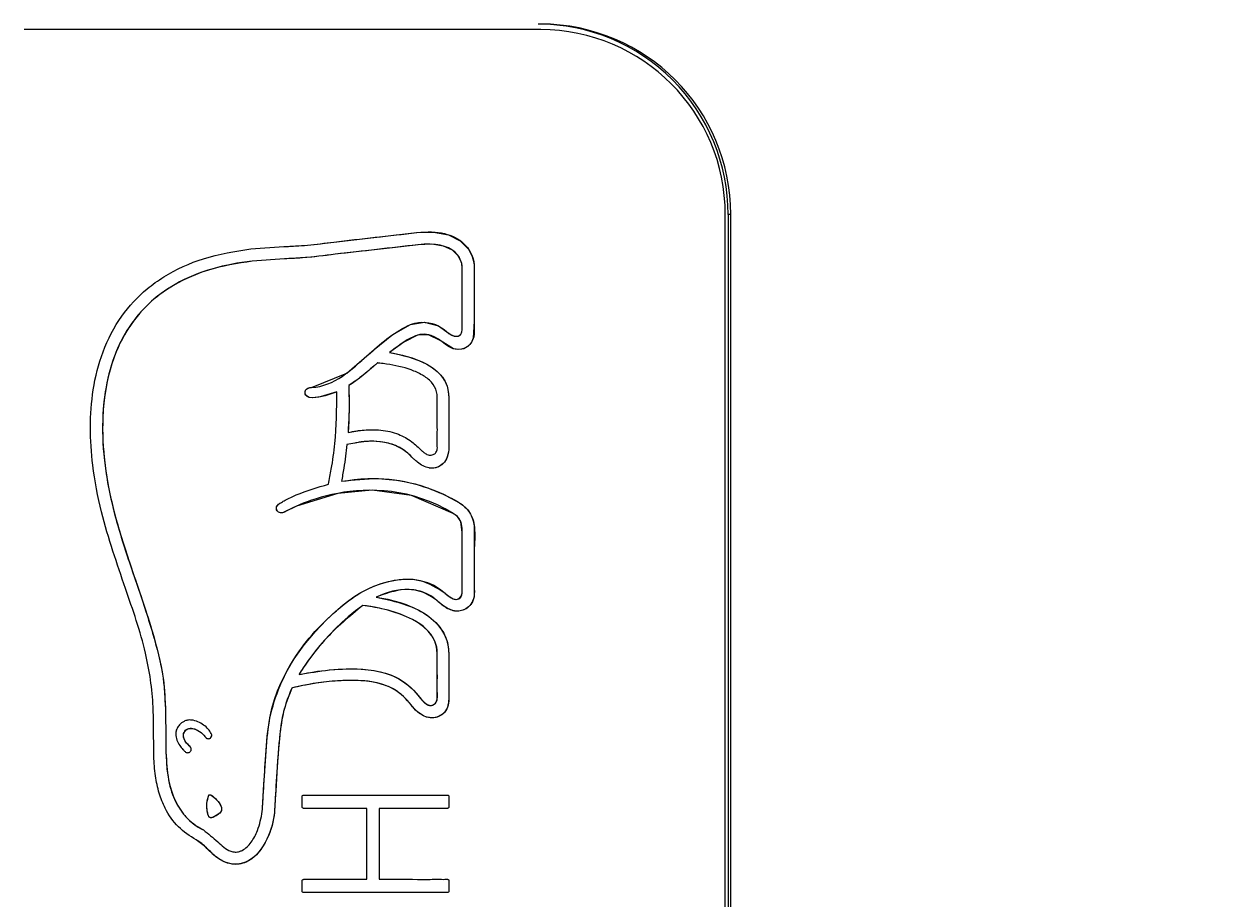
# Model space of a CAD drawing. Extents: x 1268 to 7307, y -579 to 1973.
# Drawn here: x 1593.89 to 1626.42, y 1206.92 to 1230.58 of the extents above; entities that cross this region are included whole.
import ezdxf

# ---------------------------------------------------------------- set-up
doc = ezdxf.new("R2010")
doc.units = 0
doc.header["$LTSCALE"] = 20
doc.header["$MEASUREMENT"] = 0
doc.layers.get('0').update_dxf_attribs({"linetype": 'CONTINUOUS'})
doc.layers.get('DEFPOINTS').update_dxf_attribs({"linetype": 'CONTINUOUS'})
doc.styles.get("Standard").update_dxf_attribs({"font": 'NanumGothic.ttf'})
doc.dimstyles.get("Standard").update_dxf_attribs({"dimtxt": 2.7, "dimasz": 2.5, "dimexe": 1.5, "dimexo": 1.5, "dimgap": 1.5, "dimtad": 1, "dimdec": 0, "dimlfac": 10, "dimzin": 0, "dimdsep": 46, "dimtxsty": 'Standard', "dimcen": 0, "dimclrt": 2, "dimadec": 0, "dimazin": 0, "dimtfac": 1, "dimtdec": 0, "dimtmove": 0, "dimatfit": 3, "dimfxl": 0, "dimtolj": 1, "dimtzin": 0, "dimarcsym": 0})

# ---------------------------------------------------------------- blocks, each defined once
blk = doc.blocks.new('*D41')
at = {"color": 3, "lineweight": -2}
for p, q in [((1427.538, 1193.97), (1427.538, 1524.3)), ((2086.399, 1194.426), (2086.399, 1524.3)), ((1447.538, 1519.3), (2066.399, 1519.3))]:
    blk.add_line(p, q, dxfattribs=at)
at = {"color": 3}
for points in [[(1447.538, 1522.634), (1447.538, 1515.967), (1427.538, 1519.3)], [(2066.399, 1522.634), (2066.399, 1515.967), (2086.399, 1519.3)]]:
    blk.add_solid(points, dxfattribs=at)
at = {"layer": 'DEFPOINTS', "color": 0}
for p in [(2086.399, 1519.3), (2086.399, 1192.926), (1427.538, 1192.47)]:
    blk.add_point(p, dxfattribs=at)
at = {"color": 2, "insert": (1756.968, 1542.909), "char_height": 25, "attachment_point": 5}
blk.add_mtext('\\A1;660', dxfattribs=at)
blk = doc.blocks.new('A$C2ADB0934')
at = {"color": 7, "linetype": 'Continuous', "lineweight": 15}
for p, q in [((193.605, 237.046, 0), (179.642, 237.046, 0)), ((193.605, 237.046, 0), (179.642, 237.046, 0)), ((198.592, 167.046, 0), (198.592, 232.046, 0)), ((198.592, 167.046, 0), (198.592, 232.046, 0)), ((198.669, 232.046, 0), (198.669, 167.046, 0)), ((198.74, 232.046, 0), (198.669, 232.046, 0)), ((198.74, 167.046, 0), (198.74, 232.046, 0)), ((185.774, 231.115, 0), (186.663, 231.179, 0)), ((185.774, 231.115, 0), (186.663, 231.179, 0)), ((186.677, 230.847, 0), (185.81, 230.784, 0)), ((186.677, 230.847, 0), (185.81, 230.784, 0)), ((191.125, 216.307, 0), (191.125, 216.025, 0)), ((191.125, 216.307, 0), (191.125, 216.025, 0)), ((188.909, 214.067, 0), (188.909, 215.985, 0)), ((188.909, 214.067, 0), (188.909, 215.985, 0)), ((189.234, 215.985, 0), (189.234, 214.067, 0)), ((189.234, 215.985, 0), (189.234, 214.067, 0)), ((191.125, 214.028, 0), (191.125, 213.745, 0)), ((191.125, 214.028, 0), (191.125, 213.745, 0))]:
    blk.add_line(p, q, dxfattribs=at)
at = {"color": 7, "linetype": 'Continuous', "lineweight": 15, "elevation": 0, "flags": 128}
for points in [[(188.009, 231.301), (189.637, 231.487), (190.248, 231.555), (190.711, 231.571), (191.109, 231.499), (191.43, 231.337), (191.663, 231.097), (191.756, 230.91), (191.798, 230.752), (191.809, 230.66), (191.809, 230.638), (191.81, 230.633), (191.81, 230.632), (191.81, 230.632), (191.81, 230.632), (191.81, 230.631), (191.81, 230.631), (191.81, 230.631), (191.81, 230.631), (191.81, 229.578), (191.81, 229.164), (191.783, 228.704), (191.723, 228.57), (191.62, 228.465), (191.524, 228.417), (191.39, 228.391), (191.251, 228.411), (190.886, 228.638), (190.567, 228.795), (190.27, 228.782), (189.907, 228.596), (189.52, 228.313)], [(188.095, 227.253), (187.641, 227.114), (187.444, 227.09), (187.35, 227.097), (187.297, 227.121), (187.259, 227.158), (187.242, 227.19), (187.234, 227.225), (187.235, 227.262), (187.247, 227.293), (187.274, 227.325), (187.312, 227.348), (187.364, 227.363), (187.388, 227.366), (187.399, 227.367), (187.404, 227.368), (187.406, 227.368), (187.407, 227.368), (187.408, 227.368), (187.408, 227.368), (187.408, 227.368), (187.408, 227.368), (187.408, 227.368), (188.36, 227.755), (189.103, 228.397), (189.578, 228.779), (190.081, 229.067), (190.467, 229.13), (190.842, 229.034), (191.134, 228.825), (191.2, 228.785), (191.266, 228.76), (191.328, 228.754), (191.37, 228.76), (191.414, 228.779), (191.445, 228.809), (191.466, 228.848), (191.48, 228.917), (191.48, 229.027), (191.48, 229.223), (191.48, 229.573), (191.48, 230.166), (191.48, 230.428), (191.48, 230.543), (191.48, 230.633), (191.477, 230.675), (191.461, 230.748), (191.377, 230.926), (191.218, 231.084), (190.978, 231.193), (190.664, 231.241), (190.286, 231.226), (189.677, 231.157), (188.053, 230.971)], [(191.018, 221.806), (191.018, 221.806), (191.018, 221.806), (191.018, 221.806), (191.019, 221.806), (191.019, 221.805), (191.021, 221.803), (191.028, 221.797), (191.048, 221.78), (191.103, 221.735), (191.237, 221.655), (191.288, 221.64), (191.335, 221.638), (191.375, 221.648), (191.422, 221.678), (191.455, 221.72), (191.48, 221.808), (191.48, 221.989), (191.48, 222.29), (191.48, 222.829), (191.48, 223.449), (191.442, 223.743), (191.351, 223.875), (191.293, 223.926), (191.264, 223.946), (191.25, 223.955), (191.244, 223.959), (191.242, 223.96), (191.24, 223.961), (191.24, 223.961), (191.24, 223.962), (191.24, 223.962), (191.24, 223.962), (190.112, 224.444), (189.051, 224.588), (188.117, 224.504), (187.004, 224.159), (186.689, 224.003)], [(188.909, 215.985), (187.949, 215.985), (187.527, 215.985), (187.342, 215.985), (187.26, 215.985), (187.196, 215.985), (187.18, 215.988), (187.168, 215.997), (187.159, 216.011), (187.157, 216.019), (187.157, 216.022), (187.157, 216.024), (187.156, 216.024), (187.156, 216.025), (187.156, 216.025), (187.156, 216.025), (187.156, 216.025), (187.156, 216.025), (187.156, 216.025), (187.156, 216.183), (187.156, 216.253), (187.156, 216.307), (187.16, 216.322), (187.168, 216.334), (187.182, 216.343), (187.19, 216.345), (187.193, 216.345), (187.194, 216.345), (187.195, 216.346), (187.195, 216.346), (187.196, 216.346), (187.196, 216.346), (187.196, 216.346), (187.196, 216.346), (187.196, 216.346), (189.373, 216.346), (190.331, 216.346), (190.753, 216.346), (190.938, 216.346), (191.02, 216.346), (191.084, 216.346), (191.099, 216.342), (191.112, 216.334), (191.121, 216.322), (191.125, 216.307)], [(188.909, 215.985), (187.949, 215.985), (187.527, 215.985), (187.342, 215.985), (187.26, 215.985), (187.196, 215.985), (187.18, 215.988), (187.168, 215.997), (187.159, 216.011), (187.157, 216.019), (187.157, 216.022), (187.157, 216.024), (187.156, 216.024), (187.156, 216.025), (187.156, 216.025), (187.156, 216.025), (187.156, 216.025), (187.156, 216.025), (187.156, 216.025), (187.156, 216.183), (187.156, 216.253), (187.156, 216.307), (187.16, 216.322), (187.168, 216.334), (187.182, 216.343), (187.19, 216.345), (187.193, 216.345), (187.194, 216.345), (187.195, 216.346), (187.195, 216.346), (187.196, 216.346), (187.196, 216.346), (187.196, 216.346), (187.196, 216.346), (187.196, 216.346), (189.373, 216.346), (190.331, 216.346), (190.753, 216.346), (190.938, 216.346), (191.02, 216.346), (191.084, 216.346), (191.099, 216.342), (191.112, 216.334), (191.121, 216.322), (191.125, 216.307)], [(191.125, 216.025), (191.121, 216.009), (191.112, 215.997), (191.097, 215.988), (191.09, 215.986), (191.087, 215.985), (191.085, 215.985), (191.084, 215.985), (191.084, 215.985), (191.084, 215.985), (191.084, 215.985), (191.084, 215.985), (191.084, 215.985), (191.084, 215.985), (189.234, 215.985)], [(191.125, 216.025), (191.121, 216.009), (191.112, 215.997), (191.097, 215.988), (191.09, 215.986), (191.087, 215.985), (191.085, 215.985), (191.084, 215.985), (191.084, 215.985), (191.084, 215.985), (191.084, 215.985), (191.084, 215.985), (191.084, 215.985), (191.084, 215.985), (189.234, 215.985)], [(191.125, 213.745), (191.121, 213.731), (191.112, 213.718), (191.097, 213.709), (191.09, 213.707), (191.087, 213.707), (191.085, 213.707), (191.084, 213.707), (191.084, 213.707), (191.084, 213.707), (191.084, 213.707), (191.084, 213.707), (191.084, 213.707), (191.084, 213.707), (188.906, 213.707), (187.948, 213.707), (187.527, 213.707), (187.341, 213.707), (187.26, 213.707), (187.196, 213.707), (187.18, 213.71), (187.168, 213.718), (187.159, 213.732), (187.157, 213.739), (187.157, 213.743), (187.157, 213.744), (187.156, 213.745), (187.156, 213.745), (187.156, 213.745), (187.156, 213.745), (187.156, 213.745), (187.156, 213.745), (187.156, 213.745), (187.156, 213.904), (187.156, 213.973), (187.156, 214.028), (187.16, 214.042), (187.168, 214.055), (187.183, 214.064), (187.19, 214.066), (187.193, 214.067), (187.194, 214.067), (187.195, 214.067), (187.195, 214.067), (187.196, 214.067), (187.196, 214.067), (187.196, 214.067), (187.196, 214.067), (187.196, 214.067), (188.909, 214.067)], [(191.125, 213.745), (191.121, 213.731), (191.112, 213.718), (191.097, 213.709), (191.09, 213.707), (191.087, 213.707), (191.085, 213.707), (191.084, 213.707), (191.084, 213.707), (191.084, 213.707), (191.084, 213.707), (191.084, 213.707), (191.084, 213.707), (191.084, 213.707), (188.906, 213.707), (187.948, 213.707), (187.527, 213.707), (187.341, 213.707), (187.26, 213.707), (187.196, 213.707), (187.18, 213.71), (187.168, 213.718), (187.159, 213.732), (187.157, 213.739), (187.157, 213.743), (187.157, 213.744), (187.156, 213.745), (187.156, 213.745), (187.156, 213.745), (187.156, 213.745), (187.156, 213.745), (187.156, 213.745), (187.156, 213.745), (187.156, 213.904), (187.156, 213.973), (187.156, 214.028), (187.16, 214.042), (187.168, 214.055), (187.183, 214.064), (187.19, 214.066), (187.193, 214.067), (187.194, 214.067), (187.195, 214.067), (187.195, 214.067), (187.196, 214.067), (187.196, 214.067), (187.196, 214.067), (187.196, 214.067), (187.196, 214.067), (188.909, 214.067)]]:
    blk.add_lwpolyline(points, dxfattribs=at)
at = {"color": 7, "linetype": 'Continuous', "lineweight": 15}
for centre, radius, start, end in [((193.525, 232.053, 0), 5.143, 359.9238, 89.924), ((193.597, 232.053, 0), 5.143, 359.9239, 89.9239), ((193.598, 232.052, 0), 4.993, 359.9241, 89.9237), ((193.598, 232.052, 0), 4.993, 359.9241, 89.9237)]:
    blk.add_arc(centre, radius, start, end, dxfattribs=at)
for points, knots in [([(159.982, 390.446, 0), (171.749, 391.385, 0), (195.286, 393.263, 0), (230.671, 394.88, 0), (266.137, 395.661, 0), (301.669, 395.619, 0), (337.25, 394.892, 0), (372.755, 393.532, 0), (407.175, 391.575, 0), (442.495, 388.976, 0), (477.769, 385.793, 0), (505.192, 382.706, 0), (524.854, 380.473, 0), (536.76, 379.145, 0), (548.635, 377.561, 0), (560.416, 375.528, 0), (572.038, 372.835, 0), (583.158, 369.329, 0), (593.696, 364.992, 0), (603.736, 359.973, 0), (613.434, 354.146, 0), (622.158, 347.976, 0), (629.829, 341.612, 0), (636.492, 335.065, 0), (642.621, 327.896, 0), (648.118, 320.226, 0), (652.894, 312.188, 0), (656.983, 303.775, 0), (660.389, 294.959, 0), (663.429, 284.226, 0), (665.959, 271.709, 0), (668.174, 257.499, 0), (670.169, 240.738, 0), (671.824, 221.42, 0), (672.044, 206.837, 0), (672.154, 199.546, 0)], [0, 0, 0, 0, 0.055948, 0.111906, 0.167857, 0.224078, 0.280305, 0.336528, 0.392478, 0.448429, 0.504379, 0.56033, 0.579219, 0.598169, 0.617111, 0.635994, 0.654811, 0.673611, 0.691182, 0.708753, 0.726738, 0.744723, 0.759304, 0.773884, 0.788886, 0.803888, 0.818476, 0.833063, 0.848083, 0.863103, 0.885747, 0.908412, 0.931074, 0.965537, 1, 1, 1, 1]), ([(212.175, 303.742, 0), (210.762, 303.667, 0), (209.348, 303.591, 0), (207.335, 303.479, 0), (206.734, 303.445, 0), (205.534, 303.376, 0), (204.933, 303.341, 0), (203.133, 303.236, 0), (201.932, 303.164, 0), (198.332, 302.943, 0), (195.931, 302.79, 0), (188.733, 302.308, 0), (183.936, 301.961, 0), (177.941, 301.494, 0), (176.742, 301.399, 0), (174.944, 301.255, 0), (174.346, 301.197, 0), (173.151, 301.06, 0), (172.555, 300.98, 0), (169.583, 300.528, 0), (167.231, 299.993, 0), (162.63, 298.59, 0), (160.379, 297.721, 0), (157.116, 296.181, 0), (156.046, 295.628, 0), (154.474, 294.741, 0), (153.955, 294.436, 0), (152.929, 293.807, 0), (152.422, 293.484, 0), (149.915, 291.821, 0), (148.005, 290.344, 0), (144.419, 287.13, 0), (142.742, 285.393, 0), (139.655, 281.694, 0), (138.245, 279.733, 0), (135.722, 275.627, 0), (134.61, 273.483, 0), (132.703, 269.054, 0), (131.911, 266.772, 0), (130.661, 262.114, 0), (130.205, 259.74, 0), (129.851, 256.747, 0), (129.791, 256.147, 0), (129.692, 254.946, 0), (129.643, 254.345, 0), (129.548, 253.143, 0), (129.501, 252.541, 0), (129.431, 251.641, 0), (129.408, 251.339, 0), (129.363, 250.739, 0), (129.341, 250.438, 0), (129.14, 247.732, 0), (128.974, 245.328, 0), (128.514, 238.107, 0), (128.259, 233.292, 0), (127.646, 218.837, 0), (127.442, 209.191, 0), (127.442, 199.546, 0)], [0.7121402, 0.7121402, 0.7121402, 0.7121402, 0.719641, 0.719641, 0.7228269, 0.7228269, 0.7260128, 0.7260128, 0.7323846, 0.7323846, 0.7451281, 0.7451281, 0.7706153, 0.7706153, 0.7769871, 0.7769871, 0.780173, 0.780173, 0.7833589, 0.7833589, 0.7961025, 0.7961025, 0.8088461, 0.8088461, 0.8152179, 0.8152179, 0.8184038, 0.8184038, 0.8215897, 0.8215897, 0.8343333, 0.8343333, 0.8470769, 0.8470769, 0.8598205, 0.8598205, 0.8725641, 0.8725641, 0.8853077, 0.8853077, 0.8980513, 0.8980513, 0.9012372, 0.9012372, 0.9044231, 0.9044231, 0.907609, 0.907609, 0.9092019, 0.9092019, 0.9107949, 0.9107949, 0.9235384, 0.9235384, 0.9490256, 0.9490256, 1, 1, 1, 1]), ([(188.009, 231.301, 0), (188.758, 231.387, 0), (189.507, 231.473, 0), (190.256, 231.556, 0), (190.83, 231.619, 0), (191.242, 231.521, 0), (191.813, 230.993, 0), (191.81, 230.643, 0), (191.81, 230.631, 0), (191.81, 230.057, 0), (191.81, 229.482, 0), (191.81, 228.907, 0), (191.81, 228.682, 0), (191.728, 228.459, 0), (191.467, 228.401, 0), (191.127, 228.327, 0), (190.925, 228.689, 0), (190.641, 228.776, 0), (190.482, 228.826, 0), (190.314, 228.813, 0), (190.164, 228.742, 0), (189.944, 228.637, 0), (189.711, 228.465, 0), (189.52, 228.313, 0)], [0, 0, 0, 0, 0.3217188, 0.3217188, 0.3217188, 0.3939994, 0.3939994, 0.46628, 0.46628, 0.46628, 0.7108776, 0.7108776, 0.7108776, 0.7831582, 0.7831582, 0.7831582, 0.8554388, 0.8554388, 0.8554388, 0.9277194, 0.9277194, 0.9277194, 0.9999992, 0.9999992, 0.9999992, 0.9999992]), ([(184.295, 215.132, 0), (184.124, 215.241, 0), (183.781, 215.46, 0), (183.466, 215.929, 0), (183.28, 216.405, 0), (183.179, 216.881, 0), (183.148, 217.347, 0), (183.142, 217.969, 0), (183.15, 218.904, 0), (182.948, 220.315, 0), (182.463, 221.69, 0), (182.034, 222.951, 0), (181.702, 224.055, 0), (181.425, 225.508, 0), (181.402, 226.992, 0), (181.739, 228.356, 0), (182.23, 229.3, 0), (182.838, 229.956, 0), (183.582, 230.49, 0), (184.52, 230.916, 0), (185.341, 231.047, 0), (185.774, 231.115, 0)], [0, 0, 0, 0, 0.031713, 0.063849, 0.086985, 0.112266, 0.140208, 0.160701, 0.210342, 0.287821, 0.384064, 0.44004, 0.498202, 0.565996, 0.673198, 0.729153, 0.786354, 0.839348, 0.868778, 0.930854, 1, 1, 1, 1]), ([(184.295, 215.132, 0), (184.124, 215.241, 0), (183.781, 215.46, 0), (183.466, 215.929, 0), (183.28, 216.405, 0), (183.179, 216.881, 0), (183.148, 217.347, 0), (183.142, 217.969, 0), (183.15, 218.904, 0), (182.948, 220.315, 0), (182.463, 221.69, 0), (182.034, 222.951, 0), (181.702, 224.055, 0), (181.425, 225.508, 0), (181.402, 226.992, 0), (181.739, 228.356, 0), (182.23, 229.3, 0), (182.838, 229.956, 0), (183.582, 230.49, 0), (184.52, 230.916, 0), (185.341, 231.047, 0), (185.774, 231.115, 0)], [0, 0, 0, 0, 0.031713, 0.063849, 0.086985, 0.112266, 0.140208, 0.160701, 0.210342, 0.287821, 0.384064, 0.44004, 0.498202, 0.565996, 0.673198, 0.729153, 0.786354, 0.839348, 0.868778, 0.930854, 1, 1, 1, 1]), ([(186.663, 231.179, 0), (186.875, 231.189, 0), (187.325, 231.21, 0), (187.772, 231.27, 0), (188.009, 231.301, 0)], [0, 0, 0, 0, 0.471162, 1, 1, 1, 1]), ([(188.095, 227.253, 0), (187.895, 227.166, 0), (187.678, 227.106, 0), (187.434, 227.089, 0), (187.318, 227.081, 0), (187.238, 227.142, 0), (187.23, 227.325, 0), (187.318, 227.363, 0), (187.408, 227.368, 0), (188.04, 227.401, 0), (188.481, 227.842, 0), (188.942, 228.253, 0), (189.264, 228.542, 0), (189.6, 228.842, 0), (190.023, 229.042, 0), (190.259, 229.153, 0), (190.523, 229.158, 0), (190.995, 228.984, 0), (191.14, 228.754, 0), (191.317, 228.754, 0), (191.438, 228.753, 0), (191.48, 228.835, 0), (191.48, 228.939, 0), (191.48, 229.504, 0), (191.48, 230.068, 0), (191.48, 230.633, 0), (191.48, 230.643, 0), (191.478, 230.856, 0), (191.09, 231.208, 0), (190.756, 231.279, 0), (190.29, 231.227, 0), (189.544, 231.143, 0), (188.799, 231.057, 0), (188.053, 230.971, 0)], [0, 0, 0, 0, 0.056325, 0.056325, 0.056325, 0.112651, 0.112651, 0.168976, 0.168976, 0.168976, 0.225301, 0.225301, 0.225301, 0.281627, 0.281627, 0.281627, 0.337952, 0.337952, 0.394278, 0.394278, 0.394278, 0.450603, 0.450603, 0.450603, 0.637828, 0.637828, 0.637828, 0.694154, 0.694154, 0.750479, 0.750479, 0.750479, 1, 1, 1, 1]), ([(185.81, 230.784, 0), (184.669, 230.658, 0), (183.754, 230.294, 0), (183.088, 229.699, 0), (181.651, 228.416, 0), (181.641, 226.375, 0), (181.886, 224.889, 0), (182.039, 223.957, 0), (182.349, 223.048, 0), (182.65, 222.167, 0), (182.907, 221.413, 0), (183.172, 220.634, 0), (183.341, 219.839, 0), (183.464, 219.267, 0), (183.466, 218.574, 0), (183.471, 217.963, 0), (183.472, 217.777, 0), (183.474, 217.592, 0), (183.479, 217.406, 0), (183.504, 216.415, 0), (183.829, 215.75, 0), (184.445, 215.426, 0), (184.46, 215.419, 0), (184.475, 215.411, 0), (184.49, 215.403, 0)], [0, 0, 0, 0, 0.1390248, 0.1390248, 0.1390248, 0.2780496, 0.2780496, 0.2780496, 0.4170744, 0.4170744, 0.4170744, 0.5560992, 0.5560992, 0.5560992, 0.695124, 0.695124, 0.695124, 0.8472279, 0.8472279, 0.8472279, 0.9862527, 0.9862527, 0.9862527, 0.9999967, 0.9999967, 0.9999967, 0.9999967]), ([(185.81, 230.784, 0), (185.404, 230.721, 0), (184.636, 230.6, 0), (183.758, 230.206, 0), (183.068, 229.714, 0), (182.504, 229.109, 0), (182.048, 228.232, 0), (181.692, 226.78, 0), (181.783, 225.117, 0), (182.223, 223.406, 0), (182.685, 222.071, 0), (183.111, 220.788, 0), (183.433, 219.578, 0), (183.467, 218.612, 0), (183.47, 218.01, 0), (183.473, 217.714, 0), (183.475, 217.569, 0), (183.477, 217.478, 0), (183.478, 217.438, 0), (183.479, 217.42, 0), (183.479, 217.412, 0), (183.479, 217.409, 0), (183.479, 217.407, 0), (183.479, 217.406, 0), (183.501, 217.157, 0), (183.525, 216.695, 0), (183.731, 216.132, 0), (184, 215.751, 0), (184.249, 215.534, 0), (184.424, 215.439, 0), (184.49, 215.403, 0)], [0, 0, 0, 0, 0.067679, 0.128077, 0.156571, 0.207302, 0.262913, 0.317602, 0.452125, 0.531264, 0.60887, 0.684651, 0.754398, 0.814077, 0.843169, 0.853676, 0.862923, 0.866991, 0.868781, 0.869569, 0.869915, 0.870068, 0.870135, 0.870164, 0.870188, 0.911274, 0.946094, 0.967152, 0.987655, 1, 1, 1, 1]), ([(188.053, 230.971, 0), (187.759, 230.934, 0), (187.302, 230.876, 0), (186.841, 230.855, 0), (186.677, 230.847, 0)], [0, 0, 0, 0, 0.642447, 1, 1, 1, 1]), ([(189.52, 228.313, 0), (189.866, 228.241, 0), (190.395, 228.131, 0), (190.886, 227.754, 0), (191.045, 227.488, 0), (191.107, 227.306, 0), (191.141, 226.78, 0), (191.106, 226.216, 0), (191.128, 225.628, 0), (191.047, 225.382, 0), (190.9, 225.245, 0), (190.772, 225.191, 0), (190.669, 225.181, 0), (190.617, 225.186, 0), (190.594, 225.19, 0), (190.59, 225.191, 0), (190.59, 225.191, 0)], [0, 0, 0, 0, 0.238395, 0.363324, 0.404546, 0.447104, 0.492929, 0.759976, 0.830652, 0.892329, 0.927599, 0.963981, 0.984397, 0.997179, 0.999798, 1, 1, 1, 1]), ([(189.52, 228.313, 0), (190.062, 228.226, 0), (191.119, 227.961, 0), (191.119, 227.107, 0), (191.119, 226.66, 0), (191.119, 226.212, 0), (191.119, 225.764, 0), (191.119, 225.558, 0), (191.066, 225.406, 0), (190.965, 225.309, 0), (190.789, 225.14, 0), (190.592, 225.19, 0), (190.59, 225.191, 0)], [0.0000011, 0.0000011, 0.0000011, 0.0000011, 0.1775105, 0.1775105, 0.1775105, 0.6454283, 0.6454283, 0.6454283, 0.8229388, 0.8229388, 0.8229388, 0.9995292, 0.9995292, 0.9995292, 0.9995292]), ([(189.194, 228.031, 0), (189.194, 228.031, 0), (189.193, 228.031, 0), (189.192, 228.03, 0), (189.19, 228.029, 0), (189.187, 228.026, 0), (189.181, 228.02, 0), (189.17, 228.011, 0), (189.151, 227.994, 0), (189.116, 227.963, 0), (189.051, 227.906, 0), (188.931, 227.804, 0), (188.72, 227.627, 0), (188.532, 227.498, 0), (188.414, 227.418, 0)], [0, 0, 0, 0, 0.001067, 0.002452, 0.004136, 0.00811, 0.015218, 0.028007, 0.051078, 0.092949, 0.169714, 0.311421, 0.570214, 1, 1, 1, 1]), ([(189.194, 228.031, 0), (189.193, 228.031, 0), (189.193, 228.031, 0), (188.962, 227.826, 0), (188.659, 227.568, 0), (188.414, 227.418, 0)], [0.000017, 0.000017, 0.000017, 0.000017, 0.003423, 0.003423, 1, 1, 1, 1]), ([(190.388, 225.659, 0), (190.395, 225.653, 0), (190.412, 225.637, 0), (190.457, 225.601, 0), (190.516, 225.564, 0), (190.585, 225.537, 0), (190.642, 225.535, 0), (190.695, 225.549, 0), (190.739, 225.575, 0), (190.774, 225.611, 0), (190.798, 225.655, 0), (190.812, 225.711, 0), (190.806, 225.842, 0), (190.812, 226.116, 0), (190.808, 226.519, 0), (190.81, 226.858, 0), (190.809, 227.05, 0), (190.81, 227.139, 0), (190.794, 227.301, 0), (190.66, 227.529, 0), (190.404, 227.717, 0), (189.997, 227.896, 0), (189.602, 227.983, 0), (189.3, 228.021, 0), (189.218, 228.029, 0), (189.199, 228.031, 0), (189.194, 228.031, 0)], [0, 0, 0, 0, 0.006612, 0.017738, 0.043799, 0.059039, 0.073249, 0.086685, 0.099771, 0.112014, 0.124389, 0.13716, 0.15535, 0.223188, 0.344328, 0.460477, 0.479836, 0.489515, 0.527917, 0.601833, 0.680753, 0.765271, 0.938031, 0.985134, 0.996244, 1, 1, 1, 1]), ([(190.388, 225.659, 0), (190.395, 225.653, 0), (190.412, 225.637, 0), (190.457, 225.601, 0), (190.516, 225.564, 0), (190.585, 225.537, 0), (190.642, 225.535, 0), (190.695, 225.549, 0), (190.739, 225.575, 0), (190.774, 225.611, 0), (190.798, 225.655, 0), (190.812, 225.711, 0), (190.806, 225.842, 0), (190.812, 226.116, 0), (190.808, 226.519, 0), (190.81, 226.858, 0), (190.809, 227.05, 0), (190.81, 227.139, 0), (190.794, 227.301, 0), (190.66, 227.529, 0), (190.404, 227.717, 0), (189.997, 227.896, 0), (189.602, 227.983, 0), (189.3, 228.021, 0), (189.218, 228.029, 0), (189.199, 228.031, 0), (189.194, 228.031, 0)], [0, 0, 0, 0, 0.006612, 0.017738, 0.043799, 0.059039, 0.073249, 0.086685, 0.099771, 0.112014, 0.124389, 0.13716, 0.15535, 0.223188, 0.344328, 0.460477, 0.479836, 0.489515, 0.527917, 0.601833, 0.680753, 0.765271, 0.938031, 0.985134, 0.996244, 1, 1, 1, 1]), ([(188.414, 227.418, 0), (188.422, 227.177, 0), (188.435, 226.755, 0), (188.408, 226.335, 0), (188.396, 226.154, 0)], [0, 0, 0, 0, 0.570691, 1, 1, 1, 1]), ([(187.868, 224.754, 0), (187.894, 224.889, 0), (187.965, 225.253, 0), (188.084, 226.083, 0), (188.091, 226.785, 0), (188.095, 227.253, 0)], [0, 0, 0, 0, 0.1637787, 0.4422556, 1, 1, 1, 1]), ([(187.868, 224.754, 0), (187.894, 224.889, 0), (187.965, 225.253, 0), (188.084, 226.083, 0), (188.091, 226.785, 0), (188.095, 227.253, 0)], [0, 0, 0, 0, 0.1637787, 0.4422556, 1, 1, 1, 1]), ([(188.396, 226.154, 0), (188.476, 226.167, 0), (188.587, 226.184, 0), (188.698, 226.204, 0), (188.73, 226.209, 0)], [0, 0, 0, 0, 0.716407, 1, 1, 1, 1]), ([(188.73, 226.209, 0), (188.799, 226.215, 0), (188.893, 226.223, 0), (189.079, 226.228, 0), (189.359, 226.218, 0), (189.744, 226.131, 0), (190.116, 225.924, 0), (190.301, 225.744, 0), (190.388, 225.659, 0)], [0, 0, 0, 0, 0.114219, 0.156291, 0.307138, 0.575187, 0.799514, 1, 1, 1, 1]), ([(188.73, 226.209, 0), (188.799, 226.215, 0), (188.893, 226.223, 0), (189.079, 226.228, 0), (189.359, 226.218, 0), (189.744, 226.131, 0), (190.116, 225.924, 0), (190.301, 225.744, 0), (190.388, 225.659, 0)], [0, 0, 0, 0, 0.114219, 0.156291, 0.307138, 0.575187, 0.799514, 1, 1, 1, 1]), ([(188.368, 225.828, 0), (188.343, 225.614, 0), (188.302, 225.28, 0), (188.241, 224.949, 0), (188.219, 224.83, 0)], [0, 0, 0, 0, 0.640658, 1, 1, 1, 1]), ([(188.368, 225.828, 0), (188.343, 225.614, 0), (188.302, 225.28, 0), (188.241, 224.949, 0), (188.219, 224.83, 0)], [0, 0, 0, 0, 0.640658, 1, 1, 1, 1]), ([(188.763, 225.897, 0), (188.763, 225.897, 0), (188.763, 225.897, 0), (188.763, 225.897, 0), (188.762, 225.897, 0), (188.762, 225.897, 0), (188.759, 225.897, 0), (188.752, 225.895, 0), (188.73, 225.892, 0), (188.672, 225.881, 0), (188.549, 225.86, 0), (188.44, 225.841, 0), (188.368, 225.828, 0)], [0, 0, 0, 0, 0.0000771, 0.0002274, 0.0006799, 0.0021125, 0.0064135, 0.0194039, 0.0583866, 0.1702173, 0.4591145, 1, 1, 1, 1]), ([(188.763, 225.897, 0), (188.763, 225.897, 0), (188.763, 225.897, 0), (188.763, 225.897, 0), (188.762, 225.897, 0), (188.762, 225.897, 0), (188.759, 225.897, 0), (188.752, 225.895, 0), (188.73, 225.892, 0), (188.672, 225.881, 0), (188.549, 225.86, 0), (188.44, 225.841, 0), (188.368, 225.828, 0)], [0, 0, 0, 0, 0.0000771, 0.0002274, 0.0006799, 0.0021125, 0.0064135, 0.0194039, 0.0583866, 0.1702173, 0.4591145, 1, 1, 1, 1]), ([(190.164, 225.442, 0), (190.109, 225.499, 0), (189.98, 225.631, 0), (189.707, 225.805, 0), (189.367, 225.9, 0), (189.038, 225.92, 0), (188.846, 225.904, 0), (188.763, 225.897, 0)], [0, 0, 0, 0, 0.15443, 0.358573, 0.624451, 0.836738, 1, 1, 1, 1]), ([(190.164, 225.442, 0), (190.002, 225.613, 0), (189.715, 225.913, 0), (189.044, 225.913, 0), (188.957, 225.913, 0), (188.864, 225.907, 0), (188.763, 225.897, 0)], [0.0000062, 0.0000062, 0.0000062, 0.0000062, 0.5, 0.5, 0.5, 1, 1, 1, 1]), ([(191.018, 221.806, 0), (191.018, 221.806, 0), (191.197, 221.637, 0), (191.432, 221.637, 0), (191.48, 221.744, 0), (191.48, 221.815, 0), (191.48, 222.388, 0), (191.48, 222.96, 0), (191.48, 223.726, 0), (191.404, 223.862, 0), (191.24, 223.962, 0), (188.957, 225.341, 0), (186.712, 224.016, 0), (186.689, 224.003, 0)], [0, 0, 0, 0, 0.135664, 0.135664, 0.271331, 0.271331, 0.271331, 0.728665, 0.728665, 0.864333, 0.864333, 0.864333, 1, 1, 1, 1]), ([(190.59, 225.191, 0), (190.533, 225.207, 0), (190.42, 225.239, 0), (190.292, 225.332, 0), (190.21, 225.399, 0), (190.174, 225.432, 0), (190.166, 225.44, 0), (190.164, 225.442, 0)], [0, 0, 0, 0, 0.350103, 0.702984, 0.93131, 0.984884, 1, 1, 1, 1]), ([(190.59, 225.191, 0), (190.533, 225.207, 0), (190.42, 225.239, 0), (190.292, 225.332, 0), (190.21, 225.399, 0), (190.174, 225.432, 0), (190.166, 225.44, 0), (190.164, 225.442, 0)], [0, 0, 0, 0, 0.350103, 0.702984, 0.93131, 0.984884, 1, 1, 1, 1]), ([(188.219, 224.83, 0), (189.105, 224.985, 0), (190.248, 224.946, 0), (191.409, 224.246, 0), (191.67, 224.088, 0), (191.81, 223.841, 0), (191.81, 223.533, 0), (191.81, 222.958, 0), (191.81, 222.384, 0), (191.81, 221.809, 0), (191.81, 221.607, 0), (191.689, 221.354, 0), (191.099, 221.286, 0), (190.8, 221.609, 0), (190.799, 221.61, 0)], [0, 0, 0, 0, 0.135496, 0.135496, 0.135496, 0.270993, 0.270993, 0.270993, 0.729242, 0.729242, 0.729242, 0.864738, 0.864738, 1, 1, 1, 1]), ([(188.219, 224.83, 0), (188.552, 224.869, 0), (189.265, 224.952, 0), (190.27, 224.783, 0), (191.018, 224.464, 0), (191.465, 224.232, 0), (191.707, 223.987, 0), (191.853, 223.585, 0), (191.796, 223.039, 0), (191.814, 222.451, 0), (191.805, 222.032, 0), (191.814, 221.751, 0), (191.772, 221.585, 0), (191.68, 221.448, 0), (191.558, 221.361, 0), (191.424, 221.317, 0), (191.274, 221.315, 0), (191.079, 221.382, 0), (190.929, 221.487, 0), (190.829, 221.579, 0), (190.804, 221.604, 0), (190.799, 221.61, 0)], [0, 0, 0, 0, 0.138415, 0.295682, 0.413287, 0.474479, 0.501262, 0.553913, 0.643499, 0.724856, 0.79645, 0.816381, 0.840357, 0.865462, 0.882658, 0.901659, 0.92258, 0.943661, 0.985712, 0.996894, 1, 1, 1, 1]), ([(186.545, 224.23, 0), (186.551, 224.234, 0), (186.568, 224.244, 0), (186.619, 224.274, 0), (186.762, 224.352, 0), (187.173, 224.55, 0), (187.574, 224.668, 0), (187.868, 224.754, 0)], [0, 0, 0, 0, 0.014686, 0.042051, 0.122953, 0.357381, 1, 1, 1, 1]), ([(186.545, 224.23, 0), (186.551, 224.234, 0), (186.568, 224.244, 0), (186.619, 224.274, 0), (186.762, 224.352, 0), (187.173, 224.55, 0), (187.574, 224.668, 0), (187.868, 224.754, 0)], [0, 0, 0, 0, 0.014686, 0.042051, 0.122953, 0.357381, 1, 1, 1, 1]), ([(186.689, 224.003, 0), (186.612, 223.955, 0), (186.518, 223.969, 0), (186.44, 224.099, 0), (186.467, 224.183, 0), (186.545, 224.23, 0)], [0, 0, 0, 0, 0.5, 0.5, 0.9999797, 0.9999797, 0.9999797, 0.9999797]), ([(186.689, 224.003, 0), (186.669, 223.993, 0), (186.632, 223.975, 0), (186.57, 223.973, 0), (186.515, 223.991, 0), (186.475, 224.032, 0), (186.458, 224.085, 0), (186.465, 224.141, 0), (186.495, 224.194, 0), (186.528, 224.218, 0), (186.545, 224.23, 0)], [0, 0, 0, 0, 0.139592, 0.268226, 0.388335, 0.506241, 0.622869, 0.738304, 0.861827, 1, 1, 1, 1]), ([(186.08, 215.899, 0), (186.092, 216.097, 0), (186.104, 216.294, 0), (186.115, 216.492, 0), (186.154, 217.141, 0), (186.199, 217.95, 0), (186.286, 218.437, 0), (186.525, 219.784, 0), (187.489, 220.835, 0), (189.048, 222.146, 0), (190.25, 222.498, 0), (191.018, 221.806, 0)], [0, 0, 0, 0, 0.27971, 0.27971, 0.27971, 0.519806, 0.519806, 0.519806, 0.759903, 0.759903, 1, 1, 1, 1]), ([(186.08, 215.899, 0), (186.086, 215.987, 0), (186.096, 216.164, 0), (186.123, 216.634, 0), (186.17, 217.35, 0), (186.243, 218.596, 0), (186.849, 220.095, 0), (187.881, 221.21, 0), (188.813, 221.903, 0), (189.559, 222.176, 0), (190.367, 222.226, 0), (190.802, 221.945, 0), (191.018, 221.806, 0)], [0, 0, 0, 0, 0.028697, 0.057394, 0.152902, 0.261599, 0.461431, 0.661536, 0.748987, 0.8359, 0.918194, 1, 1, 1, 1]), ([(190.799, 221.61, 0), (190.672, 221.697, 0), (190.413, 221.874, 0), (189.813, 221.942, 0), (189.408, 221.791, 0), (189.153, 221.696, 0)], [0, 0, 0, 0, 0.2634773, 0.5355745, 1, 1, 1, 1]), ([(189.153, 221.696, 0), (189.603, 221.602, 0), (190.273, 221.461, 0), (190.859, 220.953, 0), (191.037, 220.627, 0), (191.106, 220.41, 0), (191.138, 219.91, 0), (191.107, 219.401, 0), (191.127, 218.896, 0), (191.079, 218.668, 0), (190.941, 218.506, 0), (190.789, 218.445, 0), (190.652, 218.432, 0), (190.521, 218.447, 0), (190.356, 218.525, 0), (190.234, 218.628, 0), (190.163, 218.707, 0), (190.146, 218.727, 0), (190.143, 218.732, 0), (190.142, 218.733, 0), (190.142, 218.733, 0), (190.142, 218.733, 0)], [0, 0, 0, 0, 0.255348, 0.380292, 0.421303, 0.463344, 0.50799, 0.702179, 0.750957, 0.793243, 0.829971, 0.866085, 0.882983, 0.907417, 0.939423, 0.984939, 0.996663, 0.999261, 0.999826, 0.999954, 1, 1, 1, 1]), ([(189.153, 221.696, 0), (189.962, 221.593, 0), (191.119, 221.168, 0), (191.119, 220.176, 0), (191.119, 219.772, 0), (191.119, 219.367, 0), (191.119, 218.782, 0), (191.07, 218.642, 0), (190.882, 218.467, 0), (190.755, 218.426, 0), (190.615, 218.437, 0), (190.356, 218.458, 0), (190.143, 218.73, 0), (190.142, 218.733, 0)], [0, 0, 0, 0, 0.156715, 0.156715, 0.156715, 0.529854, 0.529854, 0.68657, 0.68657, 0.843285, 0.843285, 0.843285, 1, 1, 1, 1]), ([(188.796, 221.475, 0), (188.437, 221.177, 0), (187.834, 220.677, 0), (187.32, 219.997, 0), (187.112, 219.671, 0), (187.075, 219.61, 0), (187.073, 219.605, 0), (187.073, 219.605, 0)], [0, 0, 0, 0, 0.545742, 0.915983, 0.994253, 0.999601, 1, 1, 1, 1]), ([(190.381, 218.929, 0), (190.383, 218.927, 0), (190.387, 218.922, 0), (190.398, 218.909, 0), (190.425, 218.878, 0), (190.475, 218.829, 0), (190.551, 218.774, 0), (190.641, 218.763, 0), (190.711, 218.789, 0), (190.76, 218.829, 0), (190.794, 218.881, 0), (190.823, 218.99, 0), (190.805, 219.145, 0), (190.812, 219.434, 0), (190.809, 219.72, 0), (190.809, 219.976, 0), (190.809, 220.088, 0), (190.809, 220.137, 0), (190.809, 220.159, 0), (190.809, 220.169, 0), (190.809, 220.173, 0), (190.809, 220.175, 0), (190.809, 220.176, 0), (190.809, 220.176, 0), (190.809, 220.289, 0), (190.765, 220.515, 0), (190.499, 220.896, 0), (189.985, 221.195, 0), (189.372, 221.385, 0), (188.968, 221.448, 0), (188.796, 221.475, 0)], [0, 0, 0, 0, 0.001729, 0.004463, 0.011777, 0.029849, 0.052758, 0.073998, 0.08862, 0.10268, 0.1165, 0.130002, 0.178956, 0.220775, 0.327224, 0.374061, 0.39467, 0.403738, 0.407727, 0.409483, 0.410255, 0.410595, 0.410744, 0.41081, 0.410862, 0.487945, 0.562316, 0.721345, 0.881546, 1, 1, 1, 1]), ([(190.381, 218.929, 0), (190.388, 218.922, 0), (190.503, 218.768, 0), (190.733, 218.768, 0), (190.809, 218.869, 0), (190.809, 218.963, 0), (190.809, 219.367, 0), (190.809, 219.772, 0), (190.809, 220.176, 0), (190.809, 221.149, 0), (189.265, 221.417, 0), (188.796, 221.475, 0)], [0, 0, 0, 0, 0.185839, 0.185839, 0.371678, 0.371678, 0.371678, 0.814161, 0.814161, 0.814161, 1, 1, 1, 1]), ([(187.073, 219.605, 0), (187.423, 219.678, 0), (188.061, 219.784, 0), (188.755, 219.75, 0), (189.769, 219.699, 0), (190.138, 219.236, 0), (190.381, 218.929, 0)], [0, 0, 0, 0, 0.5, 0.5, 0.5, 1, 1, 1, 1]), ([(187.073, 219.605, 0), (187.344, 219.652, 0), (188.011, 219.765, 0), (188.918, 219.789, 0), (189.685, 219.57, 0), (190.111, 219.262, 0), (190.298, 219.031, 0), (190.381, 218.929, 0)], [0, 0, 0, 0, 0.2316185, 0.5677269, 0.751259, 0.8901045, 1, 1, 1, 1]), ([(190.142, 218.733, 0), (189.92, 219.012, 0), (189.614, 219.394, 0), (188.739, 219.438, 0), (187.778, 219.486, 0), (186.906, 219.246, 0), (186.88, 219.237, 0)], [0, 0, 0, 0, 0.5, 0.5, 0.5, 1, 1, 1, 1]), ([(190.142, 218.733, 0), (190.072, 218.819, 0), (189.919, 219.009, 0), (189.582, 219.262, 0), (189.054, 219.435, 0), (188.251, 219.462, 0), (187.529, 219.385, 0), (187.036, 219.278, 0), (186.914, 219.247, 0), (186.887, 219.239, 0), (186.88, 219.237, 0)], [0, 0, 0, 0, 0.094177, 0.208216, 0.35578, 0.561674, 0.892393, 0.975342, 0.994091, 1, 1, 1, 1]), ([(186.88, 219.237, 0), (186.804, 219.049, 0), (186.615, 218.579, 0), (186.511, 217.631, 0), (186.464, 216.778, 0), (186.421, 216.124, 0), (186.4, 215.647, 0), (186.255, 215.201, 0), (186.014, 214.826, 0), (185.838, 214.644, 0), (185.648, 214.527, 0), (185.458, 214.47, 0), (185.239, 214.47, 0), (185.033, 214.54, 0), (184.795, 214.687, 0), (184.589, 214.919, 0), (184.39, 215.063, 0), (184.295, 215.132, 0)], [0, 0, 0, 0, 0.0922829, 0.229592, 0.4300892, 0.4826, 0.5280575, 0.6473262, 0.6896227, 0.730289, 0.761522, 0.7906789, 0.8194057, 0.86011, 0.8882573, 0.9462464, 1, 1, 1, 1]), ([(186.88, 219.237, 0), (186.758, 218.968, 0), (186.663, 218.681, 0), (186.61, 218.38, 0), (186.526, 217.91, 0), (186.48, 217.113, 0), (186.443, 216.472, 0), (186.432, 216.274, 0), (186.419, 216.075, 0), (186.406, 215.876, 0), (186.378, 215.472, 0), (186.137, 214.795, 0), (185.691, 214.558, 0), (185.457, 214.434, 0), (185.203, 214.445, 0), (184.953, 214.592, 0), (184.82, 214.669, 0), (184.717, 214.772, 0), (184.525, 214.964, 0), (184.435, 215.052, 0), (184.316, 215.12, 0), (184.305, 215.126, 0), (184.295, 215.132, 0)], [0, 0, 0, 0, 0.138054, 0.138054, 0.138054, 0.276108, 0.276108, 0.276108, 0.437954, 0.437954, 0.437954, 0.576009, 0.576009, 0.576009, 0.714063, 0.714063, 0.714063, 0.852117, 0.852117, 0.990171, 0.990171, 1, 1, 1, 1]), ([(184.701, 218.011, 0), (184.675, 218.051, 0), (184.62, 218.139, 0), (184.493, 218.245, 0), (184.343, 218.332, 0), (184.194, 218.378, 0), (184.064, 218.376, 0), (183.945, 218.337, 0), (183.861, 218.269, 0), (183.794, 218.184, 0), (183.752, 218.102, 0), (183.732, 217.974, 0), (183.765, 217.828, 0), (183.84, 217.691, 0), (183.922, 217.592, 0), (183.979, 217.528, 0), (184.025, 217.496, 0), (184.065, 217.489, 0), (184.106, 217.495, 0), (184.126, 217.512, 0), (184.135, 217.521, 0)], [0, 0, 0, 0, 0.070187, 0.154046, 0.242829, 0.328867, 0.383425, 0.434869, 0.512766, 0.540194, 0.59632, 0.647426, 0.730831, 0.813484, 0.879429, 0.920937, 0.941404, 0.96146, 0.980858, 1, 1, 1, 1]), ([(184.701, 218.011, 0), (184.675, 218.051, 0), (184.62, 218.139, 0), (184.493, 218.245, 0), (184.343, 218.332, 0), (184.194, 218.378, 0), (184.064, 218.376, 0), (183.945, 218.337, 0), (183.861, 218.269, 0), (183.794, 218.184, 0), (183.752, 218.102, 0), (183.732, 217.974, 0), (183.765, 217.828, 0), (183.84, 217.691, 0), (183.922, 217.592, 0), (183.979, 217.528, 0), (184.025, 217.496, 0), (184.065, 217.489, 0), (184.106, 217.495, 0), (184.126, 217.512, 0), (184.135, 217.521, 0)], [0, 0, 0, 0, 0.070187, 0.154046, 0.242829, 0.328867, 0.383425, 0.434869, 0.512766, 0.540194, 0.59632, 0.647426, 0.730831, 0.813484, 0.879429, 0.920937, 0.941404, 0.96146, 0.980858, 1, 1, 1, 1]), ([(184.12, 217.665, 0), (184.101, 217.683, 0), (183.856, 217.89, 0), (183.982, 218.067, 0), (184.027, 218.131, 0), (184.093, 218.159, 0), (184.178, 218.149, 0), (184.315, 218.134, 0), (184.472, 218.015, 0), (184.524, 217.933, 0)], [0, 0, 0, 0, 0.333333, 0.333333, 0.333333, 0.666667, 0.666667, 0.666667, 1, 1, 1, 1]), ([(184.12, 217.665, 0), (184.106, 217.678, 0), (184.07, 217.711, 0), (184.018, 217.771, 0), (183.971, 217.845, 0), (183.946, 217.919, 0), (183.945, 217.984, 0), (183.959, 218.033, 0), (183.988, 218.079, 0), (184.024, 218.115, 0), (184.069, 218.14, 0), (184.115, 218.151, 0), (184.175, 218.152, 0), (184.26, 218.134, 0), (184.359, 218.085, 0), (184.456, 218.017, 0), (184.503, 217.959, 0), (184.524, 217.933, 0)], [0, 0, 0, 0, 0.054091, 0.131926, 0.21189, 0.29246, 0.338152, 0.385934, 0.427475, 0.483499, 0.523891, 0.565577, 0.610808, 0.683673, 0.79881, 0.910189, 1, 1, 1, 1]), ([(184.524, 217.933, 0), (184.532, 217.922, 0), (184.548, 217.899, 0), (184.584, 217.877, 0), (184.623, 217.867, 0), (184.663, 217.874, 0), (184.694, 217.898, 0), (184.711, 217.933, 0), (184.715, 217.973, 0), (184.705, 217.998, 0), (184.701, 218.011, 0)], [0, 0, 0, 0, 0.131807, 0.261874, 0.387014, 0.510114, 0.630332, 0.749133, 0.872351, 1, 1, 1, 1]), ([(184.524, 217.933, 0), (184.552, 217.885, 0), (184.613, 217.855, 0), (184.711, 217.898, 0), (184.725, 217.962, 0), (184.701, 218.011, 0)], [0, 0, 0, 0, 0.5, 0.5, 1, 1, 1, 1]), ([(184.135, 217.521, 0), (184.143, 217.533, 0), (184.159, 217.558, 0), (184.157, 217.6, 0), (184.145, 217.638, 0), (184.128, 217.656, 0), (184.12, 217.665, 0)], [0, 0, 0, 0, 0.2692431, 0.5456656, 0.7709683, 1, 1, 1, 1]), ([(184.635, 216.342, 0), (184.636, 216.343, 0), (184.652, 216.38, 0), (184.721, 216.329, 0), (184.924, 216.179, 0), (184.969, 216.03, 0), (184.969, 216.03, 0)], [0, 0, 0, 0, 0.498609, 0.498609, 0.498609, 1, 1, 1, 1]), ([(184.635, 216.342, 0), (184.636, 216.343, 0), (184.637, 216.345, 0), (184.64, 216.348, 0), (184.645, 216.353, 0), (184.653, 216.356, 0), (184.665, 216.356, 0), (184.681, 216.353, 0), (184.715, 216.337, 0), (184.771, 216.291, 0), (184.852, 216.217, 0), (184.919, 216.13, 0), (184.958, 216.064, 0), (184.966, 216.035, 0), (184.969, 216.03, 0), (184.969, 216.03, 0), (184.969, 216.03, 0)], [0, 0, 0, 0, 0.004723, 0.013358, 0.027045, 0.044843, 0.068074, 0.09941, 0.142275, 0.295532, 0.5394, 0.811672, 0.968085, 0.997949, 0.999886, 1, 1, 1, 1]), ([(184.628, 215.78, 0), (184.628, 215.78, 0), (184.628, 215.781, 0), (184.622, 215.796, 0), (184.603, 215.849, 0), (184.58, 215.963, 0), (184.575, 216.141, 0), (184.614, 216.27, 0), (184.635, 216.342, 0)], [0, 0, 0, 0, 0.001576, 0.005842, 0.082684, 0.297309, 0.60832, 1, 1, 1, 1]), ([(184.969, 216.03, 0), (184.97, 216.027, 0), (184.972, 216.02, 0), (184.977, 215.999, 0), (184.98, 215.971, 0), (184.978, 215.936, 0), (184.969, 215.904, 0), (184.947, 215.868, 0), (184.89, 215.825, 0), (184.822, 215.776, 0), (184.753, 215.744, 0), (184.717, 215.735, 0), (184.706, 215.734, 0), (184.705, 215.734, 0), (184.705, 215.734, 0)], [0, 0, 0, 0, 0.017805, 0.051589, 0.140616, 0.209049, 0.282551, 0.361488, 0.486811, 0.756898, 0.921891, 0.995116, 0.999667, 1, 1, 1, 1]), ([(184.969, 216.03, 0), (184.969, 216.029, 0), (185.007, 215.922, 0), (184.934, 215.86, 0), (184.789, 215.737, 0), (184.705, 215.734, 0), (184.705, 215.734, 0)], [0, 0, 0, 0, 0.49917, 0.49917, 0.49917, 1, 1, 1, 1]), ([(184.49, 215.403, 0), (184.62, 215.299, 0), (184.861, 215.105, 0), (185.122, 214.843, 0), (185.346, 214.797, 0), (185.453, 214.812, 0), (185.613, 214.88, 0), (185.797, 215.071, 0), (185.991, 215.43, 0), (186.047, 215.725, 0), (186.08, 215.899, 0)], [0, 0, 0, 0, 0.20392, 0.379699, 0.428926, 0.475881, 0.508636, 0.639271, 0.786203, 1, 1, 1, 1]), ([(184.49, 215.403, 0), (184.62, 215.299, 0), (184.861, 215.105, 0), (185.122, 214.843, 0), (185.346, 214.797, 0), (185.453, 214.812, 0), (185.613, 214.88, 0), (185.797, 215.071, 0), (185.991, 215.43, 0), (186.047, 215.725, 0), (186.08, 215.899, 0)], [0, 0, 0, 0, 0.20392, 0.379699, 0.428926, 0.475881, 0.508636, 0.639271, 0.786203, 1, 1, 1, 1]), ([(184.705, 215.734, 0), (184.704, 215.734, 0), (184.7, 215.733, 0), (184.689, 215.732, 0), (184.674, 215.734, 0), (184.659, 215.739, 0), (184.646, 215.748, 0), (184.634, 215.762, 0), (184.63, 215.773, 0), (184.628, 215.78, 0)], [0, 0, 0, 0, 0.04413, 0.1256, 0.334216, 0.473974, 0.625825, 0.796202, 1, 1, 1, 1]), ([(189.234, 214.067, 0), (189.579, 214.067, 0), (190.077, 214.067, 0), (190.641, 214.066, 0), (190.889, 214.068, 0), (191.008, 214.065, 0), (191.066, 214.07, 0), (191.1, 214.065, 0), (191.113, 214.055, 0), (191.122, 214.043, 0), (191.124, 214.033, 0), (191.125, 214.028, 0)], [0, 0, 0, 0, 0.542079, 0.780581, 0.885531, 0.931706, 0.967979, 0.976157, 0.984255, 0.992242, 1, 1, 1, 1]), ([(189.234, 214.067, 0), (189.579, 214.067, 0), (190.077, 214.067, 0), (190.641, 214.066, 0), (190.889, 214.068, 0), (191.008, 214.065, 0), (191.066, 214.07, 0), (191.1, 214.065, 0), (191.113, 214.055, 0), (191.122, 214.043, 0), (191.124, 214.033, 0), (191.125, 214.028, 0)], [0, 0, 0, 0, 0.542079, 0.780581, 0.885531, 0.931706, 0.967979, 0.976157, 0.984255, 0.992242, 1, 1, 1, 1])]:
    blk.add_open_spline(points, degree=3, knots=knots, dxfattribs=at)
for points in [[(186.663, 231.179, 0), (187.005, 231.193, 0), (187.359, 231.209, 0), (188.009, 231.301, 0)], [(188.053, 230.971, 0), (187.388, 230.879, 0), (187.027, 230.863, 0), (186.677, 230.847, 0)], [(188.414, 227.418, 0), (188.442, 227.008, 0), (188.423, 226.533, 0), (188.396, 226.154, 0)], [(188.396, 226.154, 0), (188.528, 226.174, 0), (188.729, 226.209, 0), (188.73, 226.209, 0)], [(190.799, 221.61, 0), (190.385, 221.982, 0), (189.732, 221.986, 0), (189.153, 221.696, 0)], [(188.796, 221.475, 0), (187.689, 220.685, 0), (187.074, 219.607, 0), (187.073, 219.605, 0)], [(184.135, 217.521, 0), (184.171, 217.559, 0), (184.161, 217.627, 0), (184.12, 217.665, 0)], [(184.628, 215.78, 0), (184.628, 215.781, 0), (184.515, 216.032, 0), (184.635, 216.342, 0)], [(184.705, 215.734, 0), (184.705, 215.734, 0), (184.644, 215.722, 0), (184.628, 215.78, 0)]]:
    blk.add_open_spline(points, degree=3, dxfattribs=at)

msp = doc.modelspace()

# ---------------------------------------------------------------- block references
msp.add_blockref('A$C2ADB0934', (1414.245, 993.38, 0))

# ---------------------------------------------------------------- dimensions: what is measured, and where the dimension line sits
dim = msp.add_linear_dim(base=(2086.399, 1519.3), p1=(1427.538, 1192.47), p2=(2086.399, 1192.926), text='660', dimstyle='Standard', override={"dimtxt": 25, "dimasz": 20, "dimexe": 5, "dimgap": 10, "dimtih": 1, "dimtoh": 1, "dimlfac": 1, "dimzin": 12, "dimclrd": 3, "dimclre": 3, "dimazin": 2, "dimarcsym": 1})
dim.commit()
dim.dimension.update_dxf_attribs({"geometry": '*D41', "text_midpoint": (1756.968, 1519.3), "dimtype": 160})

doc.saveas('drawing.dxf')
